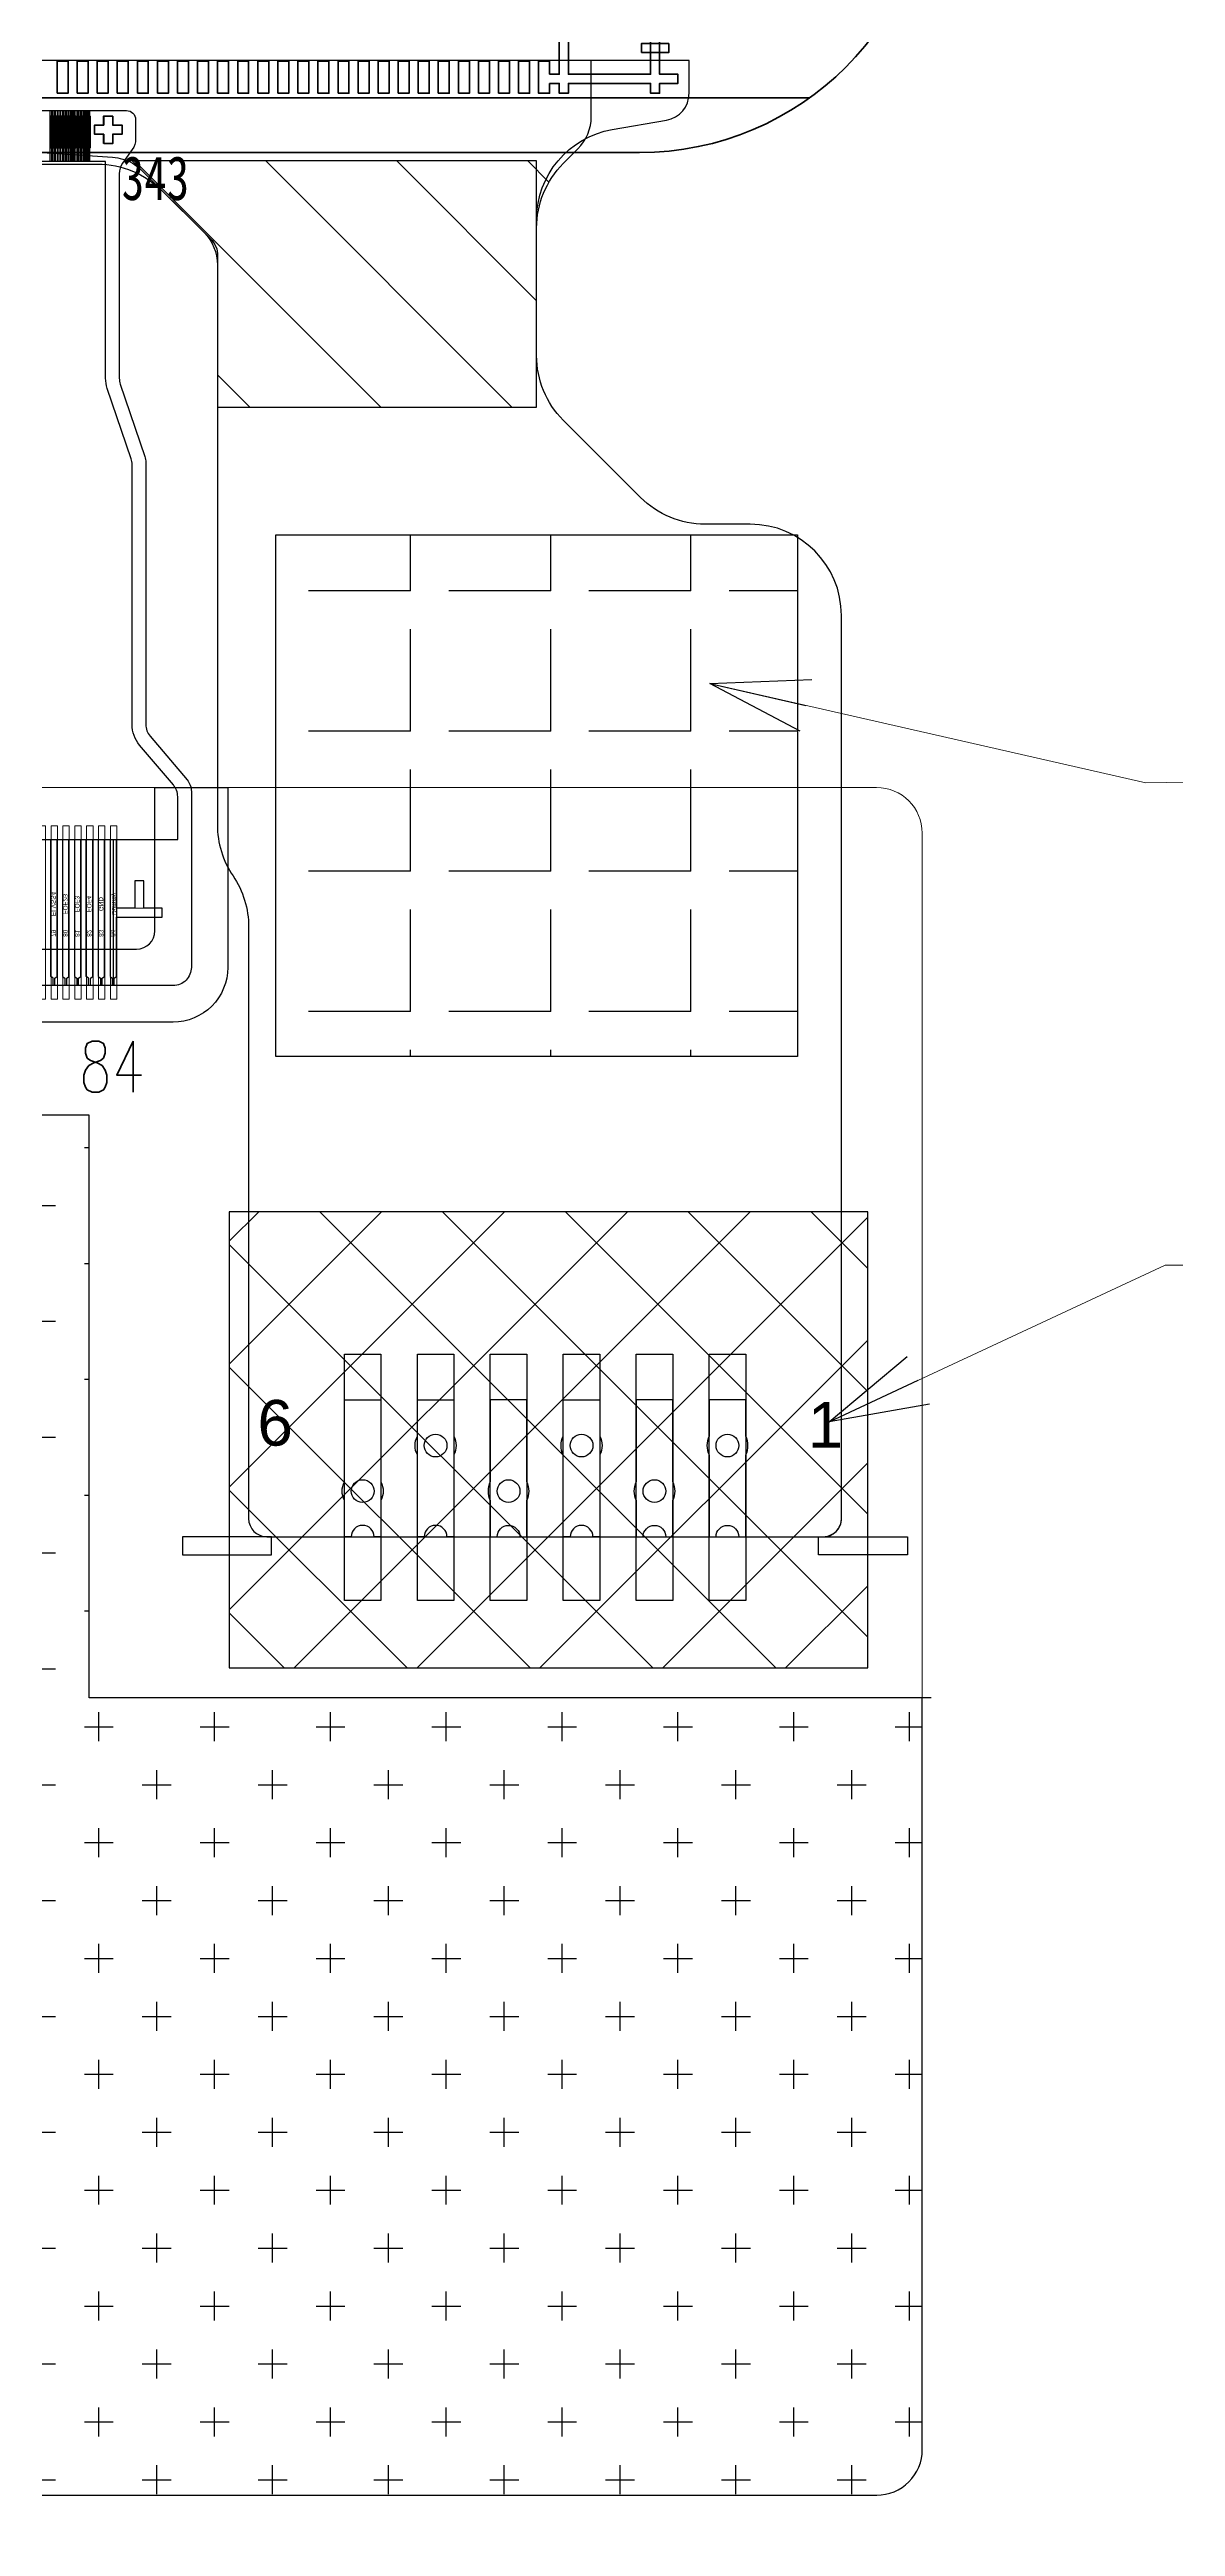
# Model space of a CAD drawing. Header units: millimetres. Extents: x 2678 to 7528, y -1679 to -1155.
# Drawn here: x 3133.28 to 3145.63, y -1309.39 to -1282.23 of the extents above; entities that cross this region are included whole.
import ezdxf
from ezdxf.enums import TextEntityAlignment as Align

# ---------------------------------------------------------------- set-up
doc = ezdxf.new("R2010")
doc.units = ezdxf.units.MM
for name, color, linetype in [('01 Copper', 3, 'Continuous'), ('03 Solder Resist', 6, 'Continuous'), ('06 Cutline', 4, 'Continuous'), ('09 Center_line', 1, 'Continuous'), ('13 OL no.', 190, 'Continuous'), ('14 OL name', 220, 'Continuous'), ('EMI', 8, 'Continuous'), ('FPC-LCM', 124, 'Continuous'), ('FPC-TP', 32, 'Continuous'), ('LCM-FPC', 30, 'Continuous')]:
    doc.layers.add(name, color=color, linetype=linetype)
for name, color, linetype, lineweight in [('AM_8', 1, 'Continuous', 25), ('Dim', 3, 'Continuous', 13), ('FPC.drawing', 30, 'Continuous', 100), ('P_OLED.drawing', 3, 'Continuous', 100)]:
    doc.layers.add(name, color=color, linetype=linetype, lineweight=lineweight)
doc.styles.add('CCN-1', font='', dxfattribs={"width": 0.85})
doc.styles.add('ME-txt', font='txt.shx', dxfattribs={"width": 0.75})
doc.styles.get("Standard").update_dxf_attribs({"font": 'arial.ttf'})
doc.styles.add('W0$08', font='simplex', dxfattribs={"width": 0.75})
doc.styles.get('CCN-1').set_extended_font_data('SimSun')
doc.dimstyles.new('DIM-CCN', dxfattribs={"dimscale": 0.9, "dimtxt": 1.7, "dimasz": 1.2, "dimexe": 1.5, "dimexo": 0.5, "dimgap": 0.3, "dimtad": 1, "dimzin": 0, "dimdsep": 46, "dimtxsty": 'CCN-1', "dimblk": 'OPEN30', "dimcen": 0.05, "dimclrd": 256, "dimclre": 256, "dimclrt": 7, "dimadec": 0, "dimazin": 0, "dimtfac": 1, "dimtofl": 0, "dimtmove": 0, "dimatfit": 3, "dimldrblk": 'OPEN30', "dimfxl": 1, "dimtolj": 1, "dimtzin": 0, "dimlwd": -1, "dimlwe": -1, "dimarcsym": 0})

# ---------------------------------------------------------------- blocks, each defined once
blk = doc.blocks.new('OLED屏体')
at = {"color": 3, "linetype": 'Continuous'}
for p, q in [((5126.73013064625, 184.6450782302177), (5126.73013064625, 184.7450782302177)), ((5126.73013064625, 184.7450782302177), (5126.830130646251, 184.7450782302177)), ((5126.830130646251, 184.6450782302177), (5126.73013064625, 184.6450782302177)), ((5126.830130646251, 184.8450782302177), (5126.93013064625, 184.8450782302177)), ((5126.830130646251, 184.7450782302177), (5126.830130646251, 184.8450782302177)), ((5126.830130646251, 184.8450782302177), (5126.93013064625, 184.8450782302177)), ((5126.830130646251, 184.5450782302177), (5126.830130646251, 184.6450782302177)), ((5126.93013064625, 184.8450782302177), (5126.93013064625, 184.7450782302177)), ((5126.93013064625, 184.7450782302177), (5127.030130646251, 184.7450782302177)), ((5127.030130646251, 184.6450782302177), (5126.93013064625, 184.6450782302177)), ((5126.93013064625, 184.6450782302177), (5126.93013064625, 184.5450782302177)), ((5127.030130646251, 184.7450782302177), (5127.030130646251, 184.6450782302177)), ((5126.93013064625, 184.5450782302177), (5126.830130646251, 184.5450782302177))]:
    blk.add_line(p, q, dxfattribs=at)
at = {"layer": 'FPC.drawing', "color": 7, "linetype": 'Continuous', "lineweight": 100}
for points in [[(5131.718240646251, 185.3030782302177), (5131.824740646251, 185.3030782302177), (5131.824740646251, 185.7140782302177), (5131.92474064625, 185.7140782302177), (5131.92474064625, 185.3030782302177), (5132.824740646251, 185.3030782302177), (5132.824740646251, 185.7140782302177), (5132.92474064625, 185.7140782302177), (5132.92474064625, 185.3030782302177), (5133.124740646251, 185.3030782302177), (5133.124740646251, 185.2030782302177), (5132.92474064625, 185.2030782302177), (5132.92474064625, 185.0950782302177), (5132.824740646251, 185.0950782302177), (5132.824740646251, 185.2030782302177), (5131.92474064625, 185.2030782302177), (5131.92474064625, 185.0950782302177), (5131.824740646251, 185.0950782302177), (5131.824740646251, 185.2030782302177), (5131.718240646251, 185.2030782302177)], [(5131.718240646251, 185.3030782302177), (5131.718240646251, 185.4450782302177), (5131.59824064625, 185.4450782302177), (5131.59824064625, 185.0950782302177), (5131.718240646251, 185.0950782302177), (5131.718240646251, 185.2030782302177)]]:
    blk.add_lwpolyline(points, dxfattribs=at)
for points in [[(5132.72474064625, 185.5400782302177), (5133.02474064625, 185.5400782302177), (5133.02474064625, 185.6400782302177), (5132.72474064625, 185.6400782302177)], [(5126.31824064625, 185.0950782302177), (5126.43824064625, 185.0950782302177), (5126.43824064625, 185.4450782302177), (5126.31824064625, 185.4450782302177)], [(5126.53824064625, 185.0950782302177), (5126.65824064625, 185.0950782302177), (5126.65824064625, 185.4450782302177), (5126.53824064625, 185.4450782302177)], [(5126.758240646251, 185.0950782302177), (5126.878240646251, 185.0950782302177), (5126.878240646251, 185.4450782302177), (5126.758240646251, 185.4450782302177)], [(5126.97824064625, 185.0950782302177), (5127.09824064625, 185.0950782302177), (5127.09824064625, 185.4450782302177), (5126.97824064625, 185.4450782302177)], [(5127.19824064625, 185.0950782302177), (5127.31824064625, 185.0950782302177), (5127.31824064625, 185.4450782302177), (5127.19824064625, 185.4450782302177)], [(5127.418240646251, 185.0950782302177), (5127.53824064625, 185.0950782302177), (5127.53824064625, 185.4450782302177), (5127.418240646251, 185.4450782302177)], [(5127.638240646251, 185.0950782302177), (5127.758240646251, 185.0950782302177), (5127.758240646251, 185.4450782302177), (5127.638240646251, 185.4450782302177)], [(5127.85824064625, 185.0950782302177), (5127.97824064625, 185.0950782302177), (5127.97824064625, 185.4450782302177), (5127.85824064625, 185.4450782302177)], [(5128.07824064625, 185.0950782302177), (5128.19824064625, 185.0950782302177), (5128.19824064625, 185.4450782302177), (5128.07824064625, 185.4450782302177)], [(5128.298240646251, 185.0950782302177), (5128.418240646251, 185.0950782302177), (5128.418240646251, 185.4450782302177), (5128.298240646251, 185.4450782302177)], [(5128.51824064625, 185.0950782302177), (5128.638240646251, 185.0950782302177), (5128.638240646251, 185.4450782302177), (5128.51824064625, 185.4450782302177)], [(5128.73824064625, 185.0950782302177), (5128.85824064625, 185.0950782302177), (5128.85824064625, 185.4450782302177), (5128.73824064625, 185.4450782302177)], [(5128.95824064625, 185.0950782302177), (5129.07824064625, 185.0950782302177), (5129.07824064625, 185.4450782302177), (5128.95824064625, 185.4450782302177)], [(5129.178240646251, 185.0950782302177), (5129.298240646251, 185.0950782302177), (5129.298240646251, 185.4450782302177), (5129.178240646251, 185.4450782302177)], [(5129.39824064625, 185.0950782302177), (5129.51824064625, 185.0950782302177), (5129.51824064625, 185.4450782302177), (5129.39824064625, 185.4450782302177)], [(5129.61824064625, 185.0950782302177), (5129.73824064625, 185.0950782302177), (5129.73824064625, 185.4450782302177), (5129.61824064625, 185.4450782302177)], [(5129.838240646251, 185.0950782302177), (5129.95824064625, 185.0950782302177), (5129.95824064625, 185.4450782302177), (5129.838240646251, 185.4450782302177)], [(5130.05824064625, 185.0950782302177), (5130.178240646251, 185.0950782302177), (5130.178240646251, 185.4450782302177), (5130.05824064625, 185.4450782302177)], [(5130.27824064625, 185.0950782302177), (5130.39824064625, 185.0950782302177), (5130.39824064625, 185.4450782302177), (5130.27824064625, 185.4450782302177)], [(5130.49824064625, 185.0950782302177), (5130.61824064625, 185.0950782302177), (5130.61824064625, 185.4450782302177), (5130.49824064625, 185.4450782302177)], [(5130.718240646251, 185.0950782302177), (5130.838240646251, 185.0950782302177), (5130.838240646251, 185.4450782302177), (5130.718240646251, 185.4450782302177)], [(5130.93824064625, 185.0950782302177), (5131.05824064625, 185.0950782302177), (5131.05824064625, 185.4450782302177), (5130.93824064625, 185.4450782302177)], [(5131.15824064625, 185.0950782302177), (5131.27824064625, 185.0950782302177), (5131.27824064625, 185.4450782302177), (5131.15824064625, 185.4450782302177)], [(5131.378240646251, 185.0950782302177), (5131.49824064625, 185.0950782302177), (5131.49824064625, 185.4450782302177), (5131.378240646251, 185.4450782302177)]]:
    blk.add_lwpolyline(points, close=True, dxfattribs=at)
at = {"layer": 'FPC.drawing', "color": 30, "linetype": 'Continuous', "lineweight": 100}
for points in [[(5126.24313064625, 184.4950782302177), (5126.26013064625, 184.4950782302177), (5126.26013064625, 184.8450782302177), (5126.24313064625, 184.8450782302177)], [(5126.27313064625, 184.4950782302177), (5126.29013064625, 184.4950782302177), (5126.29013064625, 184.8450782302177), (5126.27313064625, 184.8450782302177)], [(5126.30313064625, 184.4950782302177), (5126.320130646251, 184.4950782302177), (5126.320130646251, 184.8450782302177), (5126.30313064625, 184.8450782302177)], [(5126.333130646251, 184.4950782302177), (5126.35013064625, 184.4950782302177), (5126.35013064625, 184.8450782302177), (5126.333130646251, 184.8450782302177)], [(5126.36313064625, 184.4950782302177), (5126.38013064625, 184.4950782302177), (5126.38013064625, 184.8450782302177), (5126.36313064625, 184.8450782302177)], [(5126.39313064625, 184.4950782302177), (5126.41013064625, 184.4950782302177), (5126.41013064625, 184.8450782302177), (5126.39313064625, 184.8450782302177)], [(5126.423130646251, 184.4950782302177), (5126.440130646251, 184.4950782302177), (5126.440130646251, 184.8450782302177), (5126.423130646251, 184.8450782302177)], [(5126.45313064625, 184.4950782302177), (5126.47013064625, 184.4950782302177), (5126.47013064625, 184.8450782302177), (5126.45313064625, 184.8450782302177)], [(5126.48313064625, 184.4950782302177), (5126.50013064625, 184.4950782302177), (5126.50013064625, 184.8450782302177), (5126.48313064625, 184.8450782302177)], [(5126.51313064625, 184.4950782302177), (5126.530130646251, 184.4950782302177), (5126.530130646251, 184.8450782302177), (5126.51313064625, 184.8450782302177)], [(5126.543130646251, 184.4950782302177), (5126.56013064625, 184.4950782302177), (5126.56013064625, 184.8450782302177), (5126.543130646251, 184.8450782302177)], [(5126.57313064625, 184.4950782302177), (5126.59013064625, 184.4950782302177), (5126.59013064625, 184.8450782302177), (5126.57313064625, 184.8450782302177)], [(5126.60313064625, 184.4950782302177), (5126.62013064625, 184.4950782302177), (5126.62013064625, 184.8450782302177), (5126.60313064625, 184.8450782302177)], [(5126.633130646251, 184.4950782302177), (5126.650130646251, 184.4950782302177), (5126.650130646251, 184.8450782302177), (5126.633130646251, 184.8450782302177)], [(5126.66313064625, 184.4950782302177), (5126.68013064625, 184.4950782302177), (5126.68013064625, 184.8450782302177), (5126.66313064625, 184.8450782302177)], [(5126.93013064625, 184.8450782302177), (5126.83013064625, 184.8450782302177), (5126.83013064625, 184.7450782302177), (5126.73013064625, 184.7450782302177), (5126.73013064625, 184.6450782302177), (5126.83013064625, 184.6450782302177), (5126.83013064625, 184.5450782302177), (5126.93013064625, 184.5450782302177), (5126.93013064625, 184.6450782302177), (5127.030130646251, 184.6450782302177), (5127.030130646251, 184.7450782302177), (5126.93013064625, 184.7450782302177)]]:
    blk.add_lwpolyline(points, close=True, dxfattribs=at)
at = {"layer": 'P_OLED.drawing', "color": 3, "linetype": 'Continuous', "lineweight": 100}
for p, q in [((5134.569106456868, 185.0450782302177), (5108.514154835632, 185.0450782302177)), ((5110.37963064625, 184.4450782302177), (5132.703630646251, 184.4450782302177))]:
    blk.add_line(p, q, dxfattribs=at)
blk.add_arc((5132.703630646251, 187.6450782302177), 3.2, 270, 0, dxfattribs=at)
at = {"layer": 'Dim', "lineweight": 0, "insert": (5127.765390876985, 183.916672230813), "char_height": 0.4822759367347316, "attachment_point": 9, "style": 'ME-txt'}
blk.add_mtext('{\\fSimSun|b0|i0|c134|p2;343}', dxfattribs=at)
blk = doc.blocks.new('_Open30')
at = {"color": 0, "linetype": 'ByBlock', "lineweight": -2}
for p, q in [((-1, 0.26794919), (0, 0)), ((0, 0), (-1, -0.26794919)), ((0, 0), (-1, 0))]:
    blk.add_line(p, q, dxfattribs=at)
blk = doc.blocks.new('WQT3T')
at = {"layer": '01 Copper'}
for points in [[(3327.422861040738, -679.0869211253548), (3327.422861040738, -678.5269211253549)], [(3327.439861040737, -678.5269211253549), (3327.439861040737, -679.0869211253548)], [(3327.452853540738, -679.0869211253548), (3327.452853540738, -678.5269211253549)], [(3327.469853540737, -678.5269211253549), (3327.469853540737, -679.0869211253548)], [(3327.482846040738, -679.0869211253548), (3327.482846040738, -678.5269211253549)], [(3327.499846040737, -678.5269211253549), (3327.499846040737, -679.0869211253548)], [(3327.512838540737, -679.0869211253548), (3327.512838540737, -678.5269211253549)], [(3327.529838540737, -678.5269211253549), (3327.529838540737, -679.0869211253548)], [(3327.542831040737, -679.0869211253548), (3327.542831040737, -678.5269211253549)], [(3327.559831040737, -678.5269211253549), (3327.559831040737, -679.0869211253548)], [(3327.572823540737, -679.0869211253548), (3327.572823540737, -678.5269211253549)], [(3327.589823540737, -679.0869211253548), (3327.589823540737, -678.5269211253549)], [(3327.602816040736, -679.0869211253548), (3327.602816040736, -678.5269211253549)], [(3327.619816040737, -678.5269211253549), (3327.619816040737, -679.0869211253548)], [(3327.632808540737, -679.0869211253548), (3327.632808540737, -678.5269211253549)], [(3327.649808540737, -679.0869211253548), (3327.649808540737, -678.5269211253549)], [(3327.662801040737, -678.5269211253549), (3327.662801040737, -679.0869211253548)], [(3327.679801040737, -679.0869211253548), (3327.679801040737, -678.5269211253549)], [(3327.692793540737, -678.5269211253549), (3327.692793540737, -679.0869211253548)], [(3327.709793540737, -679.0869211253548), (3327.709793540737, -678.5269211253549)], [(3327.722786040737, -678.5269211253549), (3327.722786040737, -679.0869211253548)], [(3327.739786040737, -679.0869211253548), (3327.739786040737, -678.5269211253549)], [(3327.752778540737, -678.5269211253549), (3327.752778540737, -679.0869211253548)], [(3327.769778540737, -679.0869211253548), (3327.769778540737, -678.5269211253549)], [(3327.782771040737, -678.5269211253549), (3327.782771040737, -679.0869211253548)], [(3327.799771040737, -679.0869211253548), (3327.799771040737, -678.5269211253549)], [(3327.812763540737, -678.5269211253549), (3327.812763540737, -679.0869211253548)], [(3327.829763540737, -679.0869211253548), (3327.829763540737, -678.5269211253549)], [(3327.842756040737, -678.5269211253549), (3327.842756040737, -679.0869211253548)], [(3327.859756040737, -679.0869211253548), (3327.859756040737, -678.5269211253549)], [(3327.156966790737, -688.1192957193548), (3327.156966790737, -688.0392957156487), (3327.131966790738, -688.0192957156487), (3327.131966790738, -687.3692958056488), (3326.629766790737, -687.3692958056488), (3326.629766790737, -687.2692958056487), (3326.829766790738, -687.2692958056487), (3326.829766790738, -686.9692958056485), (3326.929766790736, -686.9692958056485), (3326.929766790736, -687.2692958056487), (3327.131966790738, -687.2692958056487), (3327.131966790738, -686.5192957193549)], [(3327.201966790738, -686.5192957193549), (3327.201966790738, -688.0192957156487), (3327.176966790738, -688.0392957156487), (3327.176966790738, -688.1192957193548)], [(3327.286921290738, -688.1192957193548), (3327.286921290738, -688.0392957156487), (3327.261921290738, -688.0192957156487), (3327.261921290739, -686.5192957193549)], [(3327.331921290738, -686.5192957193549), (3327.331921290738, -688.0192957156487), (3327.306921290738, -688.0392957156487), (3327.306921290738, -688.1192957193548)], [(3327.416875790738, -688.1192957193548), (3327.416875790738, -688.0392957156487), (3327.391875790738, -688.0192957156487), (3327.39187579074, -686.5192957193549)], [(3327.436875790736, -688.1192957193548), (3327.436875790736, -688.0392957156487), (3327.461875790738, -688.0192957156487), (3327.461875790738, -686.5192957193549)], [(3327.546830290738, -688.1192957193548), (3327.546830290738, -688.0392957156487), (3327.521830290736, -688.0192957156487), (3327.521830290736, -686.5192957193549)], [(3327.591830290738, -686.5192957193549), (3327.591830290738, -688.0192957156487), (3327.566830290737, -688.0392957156487), (3327.566830290737, -688.1192957193548)], [(3327.676784790738, -688.1192957193548), (3327.676784790738, -688.0392957156487), (3327.651784790737, -688.0192957156487), (3327.651784790738, -686.5192957193549)], [(3327.721784790738, -686.5192957193549), (3327.721784790738, -688.0192957156487), (3327.696784790737, -688.0392957156487), (3327.696784790737, -688.1192957193548)], [(3327.806739290736, -688.1192957193548), (3327.806739290736, -688.0392957156487), (3327.781739290737, -688.0192957156487), (3327.781739290738, -686.5192957193549)], [(3327.826739290737, -688.1192957193548), (3327.826739290737, -688.0392957156487), (3327.851739290737, -688.0192957156487), (3327.851739290737, -686.5192957193549)]]:
    blk.add_lwpolyline(points, dxfattribs=at)
blk.add_lwpolyline([(3327.072913165738, -678.6869211216485), (3327.072913165738, -678.7869211216487), (3327.172913165738, -678.7869211216487), (3327.172913165738, -678.8869211216486), (3327.272913165737, -678.8869211216486), (3327.272913165737, -678.7869211216487), (3327.372913165737, -678.7869211216487), (3327.372913165737, -678.6869211216485), (3327.272913165737, -678.6869211216485), (3327.272913165737, -678.5869211216486), (3327.172913165738, -678.5869211216486), (3327.172913165738, -678.6869211216485)], close=True, dxfattribs=at)
at = {"layer": '03 Solder Resist'}
blk.add_lwpolyline([(3337.870078540739, -681.4614686610573, 0.0818691933985844), (3337.888596652649, -681.5738063567308), (3338.149496762503, -682.3436606829823, -0.0818691933985844), (3338.160078540738, -682.4078536519394), (3338.160078540738, -685.2563857453451, 0.1776911951162354), (3338.243157096379, -685.4827768726905), (3338.612605080371, -685.9183663353147, -0.177691195116233), (3338.660078540738, -686.047732693798), (3338.660078540738, -686.5192957193549), (3326.460078540737, -686.5192957193549), (3326.460078540737, -686.0477326937983, -0.1776911951162022), (3326.507552001104, -685.9183663353151), (3326.876999985098, -685.4827768726902, 0.1776911951162022), (3326.960078540737, -685.2563857453447), (3326.960078540737, -682.4078536519378, -0.0818691933995983), (3326.970660318972, -682.34366068298), (3327.231560428826, -681.5738063567308, 0.0818691933986936), (3327.250078540736, -681.461468661058), (3327.250078540736, -679.0869211253548), (3337.870078540739, -679.0869211253548)], format="xyb", close=True, dxfattribs=at)
at = {"layer": '06 Cutline', "linetype": 'Continuous'}
blk.add_lwpolyline([(3338.098578540738, -678.5269211253549), (3327.021578540737, -678.5269211253549, 0.414213562373095), (3326.921578540736, -678.6269211253548), (3326.921578540736, -678.8392353917175, 0.1551273358700851), (3326.958293414262, -678.9547255102207), (3327.063363667212, -679.1032785618954, -0.1551273358701545), (3327.100078540736, -679.2187686803986), (3327.100078540736, -681.4614686610557, -0.08186919339863827), (3327.089496762501, -681.5256616300126), (3326.820660318972, -682.3189341940656, 0.08186919339863849), (3326.810078540737, -682.3831271630227), (3326.810078540737, -685.2563879673262, -0.1776911951161886), (3326.762605080371, -685.3857543258096), (3326.357552001104, -685.8633231874, 0.1776911951161657), (3326.310078540737, -685.992689545883), (3326.310078540737, -687.919295719355, 0.4142135623731626), (3326.510078540738, -688.1192957193548), (3338.610078540738, -688.1192957193548, 0.414213562373121)], format="xyb", dxfattribs=at)
at = {"layer": '09 Center_line'}
for p, q in [((3327.431361040738, -679.0867184753547), (3327.431361040738, -678.5267184753548)), ((3327.166966790738, -686.5192957193549), (3327.166966790738, -688.1190930693551))]:
    blk.add_line(p, q, dxfattribs=at)
at = {"layer": '13 OL no.'}
for s, height, p in [('343', 0.01, (3327.436873238209, -678.7970682136877)), ('342', 0.01, (3327.466865738209, -678.7970682136877)), ('341', 0.01, (3327.496858238208, -678.7970682136877)), ('340', 0.01, (3327.526850738208, -678.7970682136877)), ('339', 0.01, (3327.556843238208, -678.7970682136877)), ('338', 0.01, (3327.586835738208, -678.7970682136877)), ('337', 0.01, (3327.61682823821, -678.7970682136877)), ('336', 0.01, (3327.64682073821, -678.7970682136877)), ('335', 0.01, (3327.67681323821, -678.7970682136877)), ('334', 0.01, (3327.70680573821, -678.7970682136877)), ('333', 0.01, (3327.73679823821, -678.7970682136877)), ('332', 0.01, (3327.76679073821, -678.7970682136877)), ('331', 0.01, (3327.79678323821, -678.7970682136877)), ('330', 0.01, (3327.82677573821, -678.7970682136877)), ('329', 0.01, (3327.856768238209, -678.7970682136877)), ('84', 0.05, (3327.19496695212, -687.545771077416)), ('83', 0.05, (3327.324887345709, -687.545771077416)), ('82', 0.05, (3327.454875952121, -687.545771077416)), ('81', 0.05, (3327.584830452121, -687.545771077416)), ('80', 0.05, (3327.714784952121, -687.545771077416)), ('79', 0.05, (3327.844739452121, -687.545771077416))]:
    blk.add_text(s, height=height, rotation=90, dxfattribs=at).set_placement(p, align=Align.CENTER)
at = {"layer": '14 OL name'}
for s, height, p in [('Dummy', 0.01, (3327.434069691141, -678.7118386225993)), ('Dummy', 0.01, (3327.464062191141, -678.7118386225993)), ('Dummy', 0.01, (3327.494054691141, -678.7118386225993)), ('Dummy', 0.01, (3327.524047191141, -678.7118386225993)), ('Dummy', 0.01, (3327.554039691141, -678.7118386225993)), ('FOG4', 0.01, (3327.586978985139, -678.7118386225993)), ('FOG3', 0.01, (3327.616964663858, -678.7118386225993)), ('ELVSS', 0.01, (3327.646957163858, -678.7118386225993)), ('ELVSS', 0.01, (3327.676949663858, -678.7118386225993)), ('ELVSS', 0.01, (3327.706942163858, -678.7118386225993)), ('ELVSS', 0.01, (3327.736934663857, -678.7118386225993)), ('ELVSS', 0.01, (3327.766927163857, -678.7118386225993)), ('ELVSS', 0.01, (3327.796919663857, -678.7118386225993)), ('ELVSS', 0.01, (3327.826912163857, -678.7118386225993)), ('ELVSS', 0.01, (3327.856904663857, -678.7118386225993)), ('Dummy', 0.05, (3327.180915110374, -687.2251416809636)), ('GND', 0.05, (3327.325569473948, -687.2251416809636)), ('FOF4', 0.05, (3327.455558080361, -687.2251416809636)), ('FOF3', 0.05, (3327.585478473948, -687.2251416809636)), ('FOF2B', 0.05, (3327.715467080362, -687.2251416809636)), ('ELVSS4', 0.05, (3327.845387473948, -687.2251416809636))]:
    blk.add_text(s, height=height, rotation=90, dxfattribs=at).set_placement(p, align=Align.CENTER)
blk = doc.blocks.new('*U75')
at = {"layer": 'LCM-FPC', "color": 1, "lineweight": 5}
blk.add_lwpolyline([(-0.03499999999985448, 0.9500000000000455), (0.03500000000030923, 0.9500000000000455), (0.03500000000030923, -0.9499999999999318), (-0.03499999999985448, -0.9499999999999318)], close=True, dxfattribs=at)
blk = doc.blocks.new('*U76')
at = {"color": 0, "linetype": 'ByBlock', "lineweight": -2}
for p in [(0, 0), (0.13, 0), (0.26, 0), (0.39, 0), (0.52, 0), (0.65, 0), (0.78, 0), (0.91, 0), (1.04, 0), (1.17, 0), (1.3, 0), (1.43, 0), (1.56, 0), (1.69, 0), (1.82, 0), (1.95, 0), (2.08, 0), (2.21, 0), (2.34, 0), (2.47, 0), (2.6, 0), (2.73, 0), (2.86, 0), (2.99, 0), (3.12, 0), (3.25, 0), (3.38, 0), (3.51, 0), (3.64, 0), (3.77, 0), (3.9, 0), (4.03, 0), (4.16, 0), (4.29, 0), (4.42, 0), (4.55, 0), (4.68, 0), (4.81, 0), (4.94, 0), (5.07, 0), (5.2, 0), (5.33, 0), (5.46, 0), (5.59, 0), (5.720000000000001, 0), (5.850000000000001, 0), (5.98, 0), (6.11, 0), (6.24, 0), (6.37, 0), (6.5, 0), (6.63, 0), (6.76, 0), (6.890000000000001, 0), (7.02, 0), (7.15, 0), (7.28, 0), (7.41, 0), (7.54, 0), (7.67, 0), (7.800000000000001, 0), (7.930000000000001, 0), (8.06, 0), (8.19, 0), (8.32, 0), (8.450000000000001, 0), (8.58, 0), (8.71, 0), (8.84, 0), (8.97, 0), (9.1, 0), (9.23, 0), (9.36, 0), (9.49, 0), (9.620000000000001, 0), (9.75, 0), (9.88, 0), (10.01, 0), (10.14, 0), (10.27, 0), (10.4, 0), (10.53, 0), (10.66, 0), (10.79, 0)]:
    blk.add_blockref('*U75', p, dxfattribs=at)

msp = doc.modelspace()

# ---------------------------------------------------------------- hatches: boundary and pattern name
at = {"layer": 'AM_8'}
h = msp.add_hatch(dxfattribs=at)
h.set_pattern_fill('ANSI31', color=6, scale=0.3200000000000001, style=0)
h.set_pattern_definition([(135, (6995.107880878304, -2267.78976555854), (0.7184204896855323, 0.7184204896855324), [])])
edge = h.paths.add_edge_path()
edge.add_arc((3139.624038348264, -1284.188089410708), 1.000000000000004, 134.7576957858627, 179.999999999987, ccw=False)
edge.add_arc((3139.061735974546, -1283.101879572475), 0.401963876770523, 240.8659708769395, 249.342108614778, ccw=False)
edge.add_line((3138.866038154553, -1283.452988275697), (3134.230927513388, -1283.452988275697))
edge.add_line((3134.230927513388, -1283.452988275697), (3134.240499872054, -1283.509699296698))
edge.add_line((3134.240499872053, -1283.509699296698), (3134.263222791452, -1283.527680834898))
edge.add_line((3134.263222791452, -1283.527680834898), (3134.295266616753, -1283.557056077498))
edge.add_line((3134.295266616753, -1283.557056077498), (3135.065454032653, -1284.327182361898))
edge.add_line((3135.065454032653, -1284.327182361898), (3135.097228566352, -1284.368699524498))
edge.add_line((3135.097228566352, -1284.368699524498), (3135.117183856153, -1284.416907489198))
edge.add_line((3135.117183856153, -1284.416907489198), (3135.124038576952, -1284.468609560898))
edge.add_line((3135.124038576952, -1284.468609560898), (3135.124039385987, -1286.152988275699))
edge.add_line((3135.124039385988, -1286.152988275698), (3138.624038348264, -1286.152988275699))
edge.add_line((3138.624038348263, -1286.152988275699), (3138.624038348263, -1284.188089410708))
h = msp.add_hatch(dxfattribs=at)
h.set_pattern_fill('ANGLE', color=2, scale=0.22, style=0)
h.set_pattern_definition([(180, (6711.605595139588, -1521.746754367517), (0, 1.5367), [1.1176, -0.4191]), (90, (6711.605595139588, -1521.746754367517), (1.5367, 9.409573681248691e-17), [1.1176, -0.4191])])
h.paths.add_polyline_path([(3141.485336728848, -1293.27135706508), (3135.765336728848, -1293.27135706508), (3135.765336728848, -1287.55135706508), (3141.485336728848, -1287.55135706508)])
h = msp.add_hatch(dxfattribs=at)
h.set_pattern_fill('ANSI37', color=2, scale=0.3, style=0)
h.set_pattern_definition([(45, (-91.59287171152528, -1483.225678438575), (-0.6735192090801865, 0.6735192090801865), []), (135, (-91.59287171152528, -1483.225678438575), (-0.6735192090801865, -0.6735192090801864), [])])
h.paths.add_polyline_path([(3135.255007547122, -1299.973668770083), (3142.255007547121, -1299.973668770083), (3142.255007547121, -1294.973668770083), (3135.255007547122, -1294.973668770083)])
at = {"layer": 'EMI'}
h = msp.add_hatch(dxfattribs=at)
h.set_pattern_fill('CROSS', color=8, scale=0.1, style=0)
h.set_pattern_definition([(0, (-32.44511435668255, -421.7791141266325), (0.635, 0.635), [0.3175, -0.9525000000000001]), (90, (-32.2863643566825, -421.9378641266326), (-0.635, 0.635), [0.3175, -0.9525000000000001])])
edge = h.paths.add_edge_path()
edge.add_line((3142.951269239409, -1300.300791855268), (3133.716646750236, -1300.300791855268))
edge.add_line((3133.716646750236, -1300.300791855268), (3133.716646750236, -1293.913362869737))
edge.add_line((3133.716646750236, -1293.913362869737), (3114.427928154551, -1293.913362869737))
edge.add_line((3114.427928154551, -1293.913362869737), (3114.427928154551, -1297.582322322894))
edge.add_line((3114.427928154551, -1297.582322322894), (3122.956867746623, -1297.582322322894))
edge.add_line((3122.956867746623, -1297.582322322894), (3122.956867746623, -1309.041988279443))
edge.add_line((3122.956867746623, -1309.041988279443), (3123.587928154552, -1309.041988279443))
edge.add_arc((3123.587928154552, -1309.541988279443), 0.5, 0, 90, ccw=False)
edge.add_line((3124.087928154552, -1309.541988279443), (3124.087928154552, -1327.306988279443))
edge.add_line((3124.087928154552, -1327.306988279443), (3129.087928154553, -1327.306988279443))
edge.add_line((3129.087928154553, -1327.306988279443), (3129.087928154553, -1309.541988279443))
edge.add_arc((3129.587928154553, -1309.541988279443), 0.5, 90, 180, ccw=False)
edge.add_line((3129.587928154553, -1309.041988279443), (3142.353016027521, -1309.041988279443))
edge.add_arc((3142.353016027521, -1308.541988279443), 0.5, 270.0000000000521, 360.005159938463)
edge.add_line((3142.853016025494, -1308.541943250485), (3142.852312377277, -1300.300791855268))

# ---------------------------------------------------------------- linework, layer by layer
at = {"linetype": 'Continuous'}
msp.add_lwpolyline([(3122.738593529553, -1290.321806279404), (3122.738593529553, -1291.893362873405, 0.414213562373089), (3122.938593529553, -1292.093362873405), (3134.238593529553, -1292.093362873405, 0.4142135623731759), (3134.438593529553, -1291.893362873405), (3134.438593529553, -1290.321806279404), (3135.236907376705, -1290.321806279404, -0.01874910285831096), (3135.238593529552, -1290.366756699927), (3135.238593529552, -1292.293362873405, -0.4142135623731173), (3134.638593529551, -1292.893362873405), (3122.538593529552, -1292.893362873405, -0.4142135623731172), (3121.938593529553, -1292.293362873404), (3121.938593529553, -1290.366756699933, -0.01874910286150029), (3121.940279682401, -1290.321806279404)], format="xyb", close=True, dxfattribs=at)
at = {"layer": 'AM_8', "color": 6}
msp.add_lwpolyline([(3135.124038576952, -1284.468609560898), (3135.124038969719, -1286.152988275698), (3138.624038348263, -1286.152988275698), (3138.624038348263, -1283.452988275697), (3134.191190554202, -1283.452988275697), (3135.065454032653, -1284.327182361898), (3135.097228566352, -1284.368699524498), (3135.117183856153, -1284.416907489198), (3135.124038759952, -1284.468609560898)], dxfattribs=at)
at = {"layer": 'AM_8', "color": 2}
msp.add_lwpolyline([(3135.255007547122, -1299.973668770083), (3142.255007547121, -1299.973668770083), (3142.255007547121, -1294.973668770083), (3135.255007547122, -1294.973668770083)], close=True, dxfattribs=at)
at = {"layer": 'EMI'}
msp.add_lwpolyline([(3142.951269239409, -1300.300791855268), (3133.716646750236, -1300.300791855268), (3133.716646750236, -1293.913362869737), (3114.427928154551, -1293.913362869737), (3114.427928154551, -1297.582322322894), (3122.956867746623, -1297.582322322894), (3122.956867746623, -1309.041988279443), (3123.587928154552, -1309.041988279443, -0.4142135623730951), (3124.087928154552, -1309.541988279443), (3124.087928154552, -1327.306988279443), (3129.087928154553, -1327.306988279443), (3129.087928154553, -1309.541988279443, -0.414213562373095), (3129.587928154553, -1309.041988279443), (3142.353016027521, -1309.041988279443, 0.4142399399718071), (3142.853016025494, -1308.541943250485), (3142.852312377277, -1300.300791855268)], format="xyb", dxfattribs=at)
at = {"layer": 'FPC-LCM', "color": 0}
for points in [[(3136.516538154556, -1299.235503240798), (3136.516538154556, -1296.535503240798), (3136.916538154554, -1296.535503240798), (3136.916538154554, -1299.235503240798)], [(3137.316538154557, -1299.235503240798), (3137.316538154557, -1296.535503240798), (3137.716538154555, -1296.535503240798), (3137.716538154555, -1299.235503240798)], [(3138.116538154557, -1299.235503240798), (3138.116538154557, -1296.535503240798), (3138.516538154554, -1296.535503240798), (3138.516538154554, -1299.235503240798)], [(3138.916538154558, -1299.235503240798), (3138.916538154558, -1296.535503240798), (3139.316538154555, -1296.535503240798), (3139.316538154555, -1299.235503240798)], [(3139.716538154557, -1299.235503240798), (3139.716538154557, -1296.535503240798), (3140.116538154555, -1296.535503240798), (3140.116538154555, -1299.235503240798)], [(3140.516538154557, -1299.235503240798), (3140.516538154557, -1296.535503240798), (3140.916538154555, -1296.535503240798), (3140.916538154555, -1299.235503240798)], [(3135.71653815456, -1298.535503240798), (3134.74237954487, -1298.535503240799), (3134.74237954487, -1298.7355032408), (3135.71653815456, -1298.735503240798)], [(3141.716538154553, -1298.535503240798), (3142.690696764243, -1298.535503240799), (3142.690696764243, -1298.7355032408), (3141.716538154553, -1298.735503240798)]]:
    msp.add_lwpolyline(points, close=True, dxfattribs=at)
at = {"layer": 'FPC-TP', "color": 60}
msp.add_lwpolyline([(3131.997151675905, -1283.487988275699), (3133.812003018402, -1283.487988275699, -0.1989020529042214), (3134.519081735595, -1283.780853431631), (3134.977577618216, -1284.239312922409, -0.1989226133869949), (3135.124038259621, -1284.59288021264), (3135.124039877654, -1290.730988363511, 0.1495819304379463), (3135.295289016104, -1291.290605835044, -0.149581997813594), (3135.466538154553, -1291.850223570181), (3135.466538154553, -1298.335503240797, 0.4142135623720961), (3135.666538154554, -1298.535503240797), (3141.766538154553, -1298.535503240797, 0.4142135623732614), (3141.966538154553, -1298.335503240798), (3141.966538154553, -1288.435503240798, 0.414213562373095), (3140.966538154553, -1287.435503240798), (3140.470766875735, -1287.435503240798, -0.1989123673796633), (3139.763660094548, -1287.142610021985), (3138.916931567077, -1286.295881494514, -0.1989123673797365), (3138.624038348263, -1285.588774713327), (3138.624038348263, -1284.094493790611, -0.3649408460069236), (3139.453766333669, -1283.109096692459), (3140.047119758931, -1283.006567992836, 0.3649408460073304), (3140.296038154552, -1282.710948863391), (3140.296038154552, -1282.352988275699), (3128.537538154552, -1282.352988275699)], format="xyb", dxfattribs=at)
at = {"layer": 'FPC-TP'}
msp.add_lwpolyline([(3129.787398520752, -1283.133534008298), (3133.974857717869, -1283.411710939258, -0.1150467751193244), (3134.192108137051, -1283.477825656898), (3134.216787741253, -1283.493075117298), (3134.240499872053, -1283.509699296698), (3134.263222791451, -1283.527680834898), (3134.295266616753, -1283.557056077498), (3134.977577618216, -1284.239312922409, -0.1989226133869777), (3135.124038259621, -1284.59288021264), (3135.124039877653, -1290.730988363511, 0.1495819304379506), (3135.295289016104, -1291.290605835044, -0.1495819978136134), (3135.466538154554, -1291.850223570181), (3135.466538154554, -1298.335503240797, 0.4142135623720961), (3135.666538154555, -1298.535503240797), (3141.766538154553, -1298.535503240797, 0.414213562373428), (3141.966538154554, -1298.335503240797), (3141.966538154553, -1288.435503240798, 0.414213562373095), (3140.966538154553, -1287.435503240798), (3140.470766875734, -1287.435503240798, -0.198912367379658), (3139.763660094548, -1287.142610021985), (3138.916931567077, -1286.295881494514, -0.1989123673797445), (3138.624038348263, -1285.588774713327), (3138.624038348263, -1284.188089410708, -0.1989123673796335), (3138.916931567077, -1283.480982629522), (3139.076521545145, -1283.321392651452, 0.1989123673802083), (3139.222968154553, -1282.967839260859), (3139.222968154553, -1282.352988275698), (3129.610468154552, -1282.352988275698)], format="xyb", dxfattribs=at)
at = {"layer": 'FPC-TP', "color": 2}
msp.add_lwpolyline([(3141.485336728848, -1293.27135706508), (3135.765336728848, -1293.27135706508), (3135.765336728848, -1287.55135706508), (3141.485336728848, -1287.55135706508)], close=True, dxfattribs=at)
at = {"layer": 'FPC-TP'}
for points in [[(3136.591538154557, -1298.535503240797), (3136.516538154556, -1298.535503240797), (3136.516538154556, -1298.138580881439, -0.2425356250381374), (3136.516538154556, -1297.932425600155), (3136.516538154556, -1297.035503240795), (3136.916538154556, -1297.035503240795), (3136.916538154556, -1297.932425600155, -0.2425356250400832), (3136.916538154556, -1298.138580881439), (3136.916538154556, -1298.535503240797), (3136.841538154555, -1298.535503240797, 0.9999999999999999)], [(3137.391538154558, -1298.535503240797), (3137.316538154557, -1298.535503240797), (3137.316538154557, -1297.638580881439, -0.2425356250381374), (3137.316538154555, -1297.432425600155), (3137.316538154557, -1297.035503240795), (3137.716538154557, -1297.035503240795), (3137.716538154557, -1297.432425600155, -0.2425356250400832), (3137.716538154557, -1297.638580881439), (3137.716538154557, -1298.535503240797), (3137.641538154556, -1298.535503240797, 0.9999999999999999)], [(3138.441538154552, -1298.535503240797), (3138.516538154553, -1298.535503240797), (3138.516538154553, -1298.138580881439, 0.2425356250381374), (3138.516538154554, -1297.932425600155), (3138.516538154553, -1297.035503240795), (3138.116538154553, -1297.035503240795), (3138.116538154553, -1297.932425600155, 0.2425356250400832), (3138.116538154553, -1298.138580881439), (3138.116538154553, -1298.535503240797), (3138.191538154554, -1298.535503240797, -0.9999999999999999)], [(3138.991538154558, -1298.535503240797), (3138.916538154558, -1298.535503240797), (3138.916538154558, -1297.638580881439, -0.2425356250381374), (3138.916538154556, -1297.432425600155), (3138.916538154558, -1297.035503240795), (3139.316538154557, -1297.035503240795), (3139.316538154557, -1297.432425600155, -0.2425356250400832), (3139.316538154557, -1297.638580881439), (3139.316538154557, -1298.535503240797), (3139.241538154557, -1298.535503240797, 0.9999999999999999)], [(3140.041538154552, -1298.535503240797), (3140.116538154553, -1298.535503240797), (3140.116538154553, -1298.138580881439, 0.2425356250381374), (3140.116538154555, -1297.932425600155), (3140.116538154553, -1297.035503240795), (3139.716538154553, -1297.035503240795), (3139.716538154553, -1297.932425600155, 0.2425356250400832), (3139.716538154553, -1298.138580881439), (3139.716538154553, -1298.535503240797), (3139.791538154554, -1298.535503240797, -0.9999999999999999)], [(3140.841538154553, -1298.535503240797), (3140.916538154554, -1298.535503240797), (3140.916538154554, -1297.638580881439, 0.2425356250381374), (3140.916538154554, -1297.432425600155), (3140.916538154554, -1297.035503240795), (3140.516538154554, -1297.035503240795), (3140.516538154554, -1297.432425600155, 0.2425356250400832), (3140.516538154554, -1297.638580881439), (3140.516538154554, -1298.535503240797), (3140.591538154555, -1298.535503240797, -0.9999999999999999)]]:
    msp.add_lwpolyline(points, format="xyb", close=True, dxfattribs=at)
for centre in [(3137.516538154558, -1297.535503240797), (3139.116538154558, -1297.535503240797), (3140.716538154553, -1297.535503240797), (3136.716538154557, -1298.035503240797), (3138.316538154552, -1298.035503240797), (3139.916538154552, -1298.035503240797)]:
    msp.add_circle(centre, 0.125, dxfattribs=at)
at = {"layer": 'LCM-FPC', "lineweight": 5}
msp.add_lwpolyline([(3123.587928154552, -1309.041988279405, -0.414213562373095), (3124.087928154552, -1309.541988279405), (3124.087928154552, -1327.306988279405, -0.4142135623731614), (3123.587928154552, -1327.800988279405), (3123.087928154552, -1327.800988279405, 0.4142135623729619), (3122.587928154551, -1328.300988279405), (3122.587928154551, -1331.100988279405, 0.4142135623731616), (3123.087928154552, -1331.600988279405), (3130.087928154552, -1331.600988279405, 0.4142135623730997), (3130.587928154552, -1331.100988279405), (3130.587928154552, -1328.300988279405, 0.414213562373095), (3130.087928154552, -1327.800988279405), (3129.587928154553, -1327.800988279405, -0.4142135623731614), (3129.087928154553, -1327.306988279405), (3129.087928154553, -1309.541988279405, -0.414213562373095), (3129.587928154553, -1309.041988279405), (3142.353016027521, -1309.041988279405, 0.4142399399718071), (3142.853016025494, -1308.541943250447), (3142.851503036122, -1290.821761250447, 0.4141871852664295), (3142.35150303815, -1290.321806279404), (3114.927928154551, -1290.321806279404, 0.414213562373095), (3114.427928154551, -1290.821806279404), (3114.427928154551, -1308.541988279405, 0.414213562373095), (3114.927928154552, -1309.041988279405)], format="xyb", close=True, dxfattribs=at)
at = {"layer": 'LCM-FPC', "color": 1, "lineweight": 5}
for points in [[(3134.218905279554, -1291.343362959699), (3134.318905279552, -1291.343362959699), (3134.318905279552, -1291.643362959699), (3134.218905279554, -1291.643362959699)], [(3134.016705279552, -1291.643362959699), (3134.518905279553, -1291.643362959699), (3134.518905279553, -1291.743362959699), (3134.016705279552, -1291.743362959699)]]:
    msp.add_lwpolyline(points, close=True, dxfattribs=at)

# ---------------------------------------------------------------- block references
at = {"color": 42}
msp.add_blockref('*U76', (3123.195481779553, -1291.693362873405), dxfattribs=at)
at = {"layer": 'Dim', "color": 42}
msp.add_blockref('OLED屏体', (-1992.9517024917, -1467.806066505917), dxfattribs=at)
at = {"layer": 'Dim', "color": 42, "xscale": -1}
msp.add_blockref('WQT3T', (6461.148672070291, -604.3740671540504), dxfattribs=at)

# ---------------------------------------------------------------- texts
at = {"color": 1, "style": 'W0$08', "width": 0.75}
msp.add_text('84', height=0.56, dxfattribs=at).set_placement((3133.607168194466, -1293.66119821801))
at = {"layer": 'FPC-TP', "color": 3, "char_height": 0.5, "width": 0.2810275211319322, "attachment_point": 1}
for s, insert in [('6', (3135.563166971405, -1297.036294616535)), ('6', (3135.563166971405, -1297.036294616535)), ('1', (3141.596586576126, -1297.057962983325)), ('1', (3141.596586576126, -1297.057962983325))]:
    msp.add_mtext(s, dxfattribs=dict(at, insert=insert))

# ---------------------------------------------------------------- leaders
at = {"layer": 'Dim'}
for points in [[(3140.524020809461, -1289.180849740099), (3145.302987404272, -1290.271917403648), (3161.504602275203, -1290.014662426382)], [(3141.830150947138, -1297.276967002418), (3145.514904812273, -1295.558775719862), (3154.908908891063, -1295.558775719862)]]:
    msp.add_leader(points, dimstyle='DIM-CCN', dxfattribs=at)

doc.saveas('drawing.dxf')
